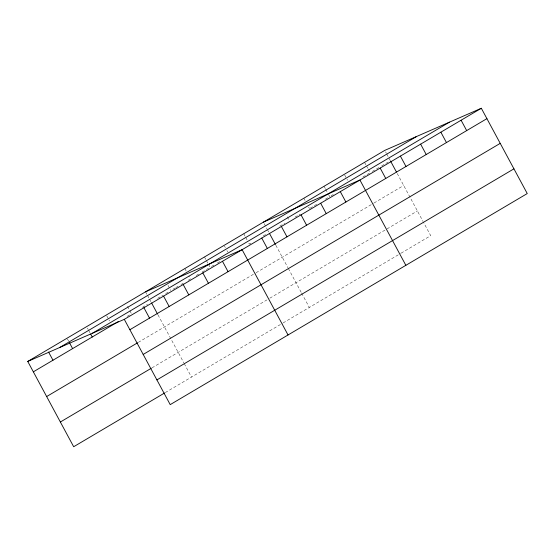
<?xml version="1.0" encoding="UTF-8"?>
<svg xmlns="http://www.w3.org/2000/svg" width="555" height="555" viewBox="0 0 555 555"><rect width="100%" height="100%" fill="white"/><g stroke="black" fill="none" stroke-linecap="round" stroke-linejoin="round"><path stroke-width="0.42" stroke-dasharray="2.77 2.08" d="M127.157 316.364L130.071 314.643M142.434 307.331L147.526 304.32M157.703 298.306L162.795 295.295M165.709 293.574L168.616 291.854M172.98 289.273L175.158 287.983M175.886 287.552L178.072 286.262M180.979 284.542L183.892 282.821M188.256 280.247L190.434 278.957L188.839 275.988M196.255 275.516L199.162 273.795M202.069 272.075L205.711 269.924M206.432 269.494L208.618 268.204M211.524 266.483L214.438 264.763M217.345 263.042L220.252 261.329M250.798 243.263L249.348 244.124L247.752 241.161M263.167 235.958L266.074 234.238M279.824 226.107L284.881 223.117M294.996 217.137L300.054 214.147M310.169 208.167L316.669 204.323M325.341 199.196L329.677 196.636L328.081 193.667M331.127 195.783L333.291 194.5M362.914 176.983L369.422 173.139M372.308 171.433L378.815 167.589M381.701 165.876L388.209 162.032M138.285 342.373L255.383 273.143M256.112 272.713L373.335 203.414M374.056 202.984L403.686 185.474M152.001 367.84L266.913 299.908M269.827 298.188L386.329 229.312M387.05 228.882L417.402 210.942M165.314 392.558L282.405 323.336M283.133 322.906L400.363 253.6M401.085 253.177L430.708 235.66L423.451 222.18M385.586 151.855L386.384 153.34M386.779 154.082L390.373 160.749M397.234 173.486L423.049 221.431M364.552 162.331L366.147 165.3M366.55 166.042L367.75 168.262M368.145 169.004L369.741 171.974M344.717 175.033L347.513 180.222M324.092 186.258L325.286 188.478M325.688 189.22L327.679 192.925M303.856 198.218L305.056 200.438M308.649 207.112L309.447 208.597M287.219 216.852L289.217 220.557M264.194 223.623L266.99 228.813M267.385 229.555L268.981 232.517M275.842 245.254L287.941 267.725M288.343 268.474L301.247 292.443M301.656 293.193L309.315 307.428M243.756 233.745L245.352 236.714M245.754 237.457L247.35 240.419M224.518 246.094L225.316 247.579M226.912 250.548L227.71 252.025M204.483 256.965L206.078 259.927M206.481 260.67L208.076 263.639M208.472 264.381L210.074 267.344M184.843 268.571L186.445 271.541M168.005 285.374L170.794 290.563M145.57 291.791L147.165 294.76M147.568 295.503L149.163 298.465M149.566 299.207L151.161 302.17M158.015 314.907L183.83 362.852M184.232 363.594L191.496 377.081M127.532 306.367L129.53 310.072M129.925 310.814L131.521 313.783M106.699 315.753L109.495 320.943M87.461 328.102L88.259 329.587M88.654 330.329L90.257 333.291M67.426 338.973L68.619 341.193"/><path stroke-width="0.83" d="M27.75 361.444L384.788 150.37L481.324 108.267L527.25 193.556L170.212 404.63L124.292 319.34L27.75 361.444L73.676 446.733L164.585 392.989M59.607 347.548L416.645 136.475M92.435 333.236L449.467 122.162M33.342 371.829L118.43 321.518M124.292 319.34L481.324 108.267M129.877 329.719L486.915 118.645M46.648 396.548L137.564 342.803M143.19 354.437L500.228 143.363M60.363 422.015L151.272 368.27M156.905 379.904L513.937 168.831M263.396 222.139L359.931 180.028L405.858 265.318M145.57 291.791L242.112 249.681L288.038 334.97M461.094 120.227L466.686 130.605M440.864 132.187L446.449 142.566M420.628 144.147L426.219 154.526M400.398 156.108L405.989 166.486M390.775 161.498L396.423 171.988M380.168 168.068L385.753 178.446M340.298 191.642L345.89 202.02M320.658 203.248L326.25 213.626M301.025 214.854L306.61 225.24M281.385 226.468L286.977 236.846M269.383 233.267L275.433 244.505M261.752 238.074L267.337 248.453M222.479 261.294L228.063 271.673M202.839 272.9L208.43 283.279M183.199 284.514L188.79 294.892M163.565 296.12L169.157 306.499M151.564 302.919L157.613 314.158M143.925 307.727L149.517 318.112M90.652 334.034L92.248 337.003M69.417 342.678L72.615 348.609M48.583 352.064L52.975 360.216"/></g></svg>
